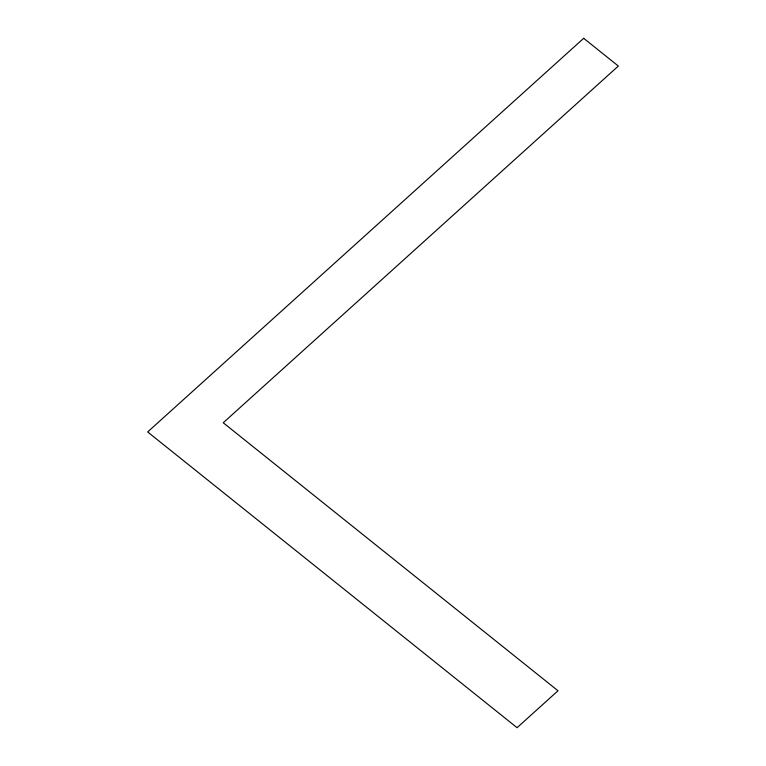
<?xml version="1.0" encoding="UTF-8"?>
<svg xmlns="http://www.w3.org/2000/svg" width="766" height="766" viewBox="0 0 766 766"><rect width="100%" height="100%" fill="white"/><g stroke="black" fill="none" stroke-linecap="round" stroke-linejoin="round"><path stroke-width="1.15" d="M583.682 38.3L147.656 431.957L517.079 727.7L557.993 690.76L223.232 422.765L618.344 66.048L583.682 38.3"/></g></svg>
